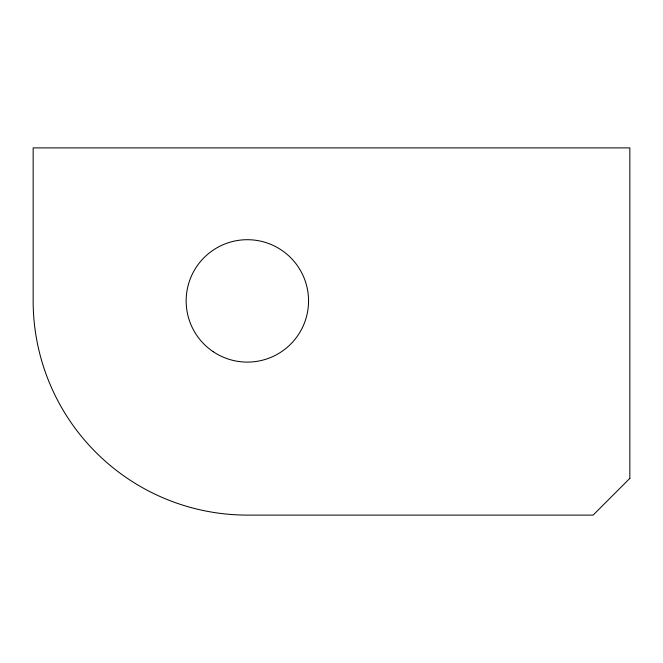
<?xml version="1.0" encoding="UTF-8"?>
<svg xmlns="http://www.w3.org/2000/svg" width="663" height="663" viewBox="0 0 663 663"><rect width="100%" height="100%" fill="white"/><g stroke="black" fill="none" stroke-linecap="round" stroke-linejoin="round"><path stroke-width="0.99" d="M629.85 478.379L593.128 515.101L247.349 515.101A214.199 214.199 0 0 1 33.15 300.903L33.15 147.899L629.85 147.899L629.85 478.379M213.196 351.688A61.203 61.203 0 0 0 308.411 305.079A61.203 61.203 0 0 0 220.447 245.932A61.203 61.203 0 0 0 213.196 351.688"/></g></svg>
